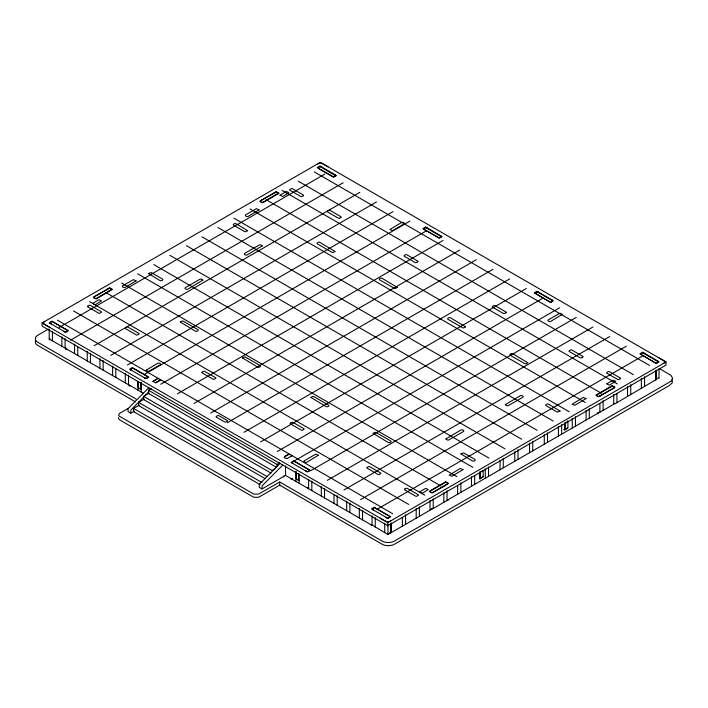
<?xml version="1.0" encoding="UTF-8"?>
<svg xmlns="http://www.w3.org/2000/svg" width="708" height="708" viewBox="0 0 708 708"><rect width="100%" height="100%" fill="white"/><g stroke="black" fill="none" stroke-linecap="round" stroke-linejoin="round"><path stroke-width="1.06" d="M482.228 476.741L481.705 477.865M298.511 474.404L298.511 474.218A1.628 0.938 -60 0 1 298.555 473.935L298.581 479.759A0.929 0.54 60 0 1 297.926 480.104L296.05 478.546L296.033 471.873M479.688 471.864L479.679 478.316A0.929 0.54 -60 0 0 480.343 478.652M159.964 379.373L160.07 380.028L155.53 382.647L152.91 381.568L157.53 378.576L158.681 378.63M118.625 417.525L118.705 418.968L121.28 420.826L253.676 497.22L258.517 497.308L279.713 485.157L382.78 544.602A8.965 5.177 0 0 0 385.807 545.479A9.045 5.222 0 0 0 389.099 545.656A8.965 5.177 0 0 0 393.754 544.602L669.166 385.656L672.299 382.86L672.14 379.86M482.254 477.148L483.254 476.413L483.06 470.413L481.228 471.475M566.94 428.251L567.94 427.517L567.94 422.278L567.32 420.826M567.241 428.021L566.665 428.818M335.672 175.956L321.662 167.389C320.768 166.106 316.839 167.637 318.883 168.734L332.495 176.593L334.043 176.903M152.884 381.4L157.99 378.479M155.627 382.984L160.725 380.028M284.094 457.147L289.183 454.2M286.837 458.731L291.926 455.784M148.901 391.745L130.953 410.047A1.133 0.655 -60 0 0 130.803 410.667L130.803 413.171L134.467 411.127M448.438 500.229L448.562 499.459M148.83 387.727L128.21 408.463A1.133 0.655 -60 0 0 128.059 409.082L128.059 411.587L130.803 413.171M280.041 463.475L259.411 484.219A1.133 0.655 -60 0 0 259.27 484.838L259.27 487.334L262.013 488.918L283.864 476.378L283.89 477.103M282.784 465.059L262.155 485.803A1.133 0.655 -60 0 0 262.013 486.423L262.013 488.918M447.598 484.042C448.792 482.812 445.305 481.829 444.527 482.909L430.898 490.803C428.437 491.697 432.137 493.618 433.225 492.414L447.598 484.042A2.363 1.363 -60 0 0 446.916 484.254L446.589 484.44M49.852 338.787L50.365 339.628L64.207 347.619L66.03 347.982M479.511 478.732L480.511 477.997L480.316 471.997M563.745 429.579L564.727 429.915L565.196 429.101L565.011 423.101L567.754 421.517M291.395 455.961L291.377 455.244M44.781 321.405L44.188 321.786A3.451 1.991 0 0 0 43.56 323.211A3.434 1.982 0 0 0 44.356 324.246L49.746 327.37M663.334 363.496L663.936 363.115A3.443 1.991 0 0 0 663.768 360.655L658.369 357.531M261.65 200.152L261.341 200.337A2.363 1.363 -60 0 0 260.721 200.904M600.322 395.684L600.012 395.869A2.363 1.363 -60 0 0 599.402 396.436C598.251 397.232 595.18 395.48 597.348 394.683L611.022 386.816C611.924 385.497 615.925 387.055 613.801 388.152L599.313 396.453M95.155 296.271L94.828 296.466A2.345 1.354 -60 0 0 94.217 297.024M433.836 491.803L433.508 491.998A2.345 1.354 -60 0 0 432.889 492.564M42.099 322.954L320.29 162.344L666.016 361.947L666.016 365.116L387.834 525.725L42.099 326.123L42.099 322.954L387.834 522.557L666.016 361.947M48.348 329.114L37.223 335.601A8.965 5.177 0 0 0 35.701 337.362M59.18 327.459L324.901 174.044M70.437 340.194L343.15 182.744M94.093 345.769L359.806 192.355M339.672 218.197L340.955 217.453A0.912 0.531 0 0 0 340.937 216.719L330.087 210.444A0.912 0.531 0 0 0 328.813 210.426L327.521 211.17A0.912 0.531 0 0 0 327.45 211.887L338.424 218.223A0.912 0.531 0 0 0 339.672 218.197M110.74 355.381L376.461 201.975M127.396 364.992L393.108 211.586M144.051 374.612L409.764 221.206M276.049 467.05L148.476 393.391L148.476 390.232L151.211 388.648M160.707 384.232L426.42 230.817M271.04 473.103L143.52 399.489L143.52 396.321L149.114 393.099M127.838 408.56L119.139 413.676L118.705 415.8L253.676 494.051L258.517 494.14L279.713 481.998L382.78 541.434A8.965 5.177 0 0 0 387.435 542.487A9.045 5.222 0 0 0 390.728 542.31A8.965 5.177 0 0 0 393.754 541.434L671.237 381.099L672.6 378.187L670.918 375.32L659.502 368.629M265.102 478.599L138.538 405.534L138.538 402.365L144.202 399.1M260.11 484.653L133.547 411.587L133.547 408.419L139.255 405.118M177.363 393.843L443.075 240.437M194.019 403.454L459.731 250.057M210.674 413.074L476.387 259.668M227.33 422.685L493.042 269.279M243.986 432.305L509.698 278.899M260.632 441.916L526.354 288.51M277.288 451.536L543.009 298.13M148.476 390.232L276.996 464.43L279.731 462.855M274.784 468.873L271.987 470.493L143.52 396.321M293.944 461.147L559.656 307.741M285.413 475.484L283.412 476.112M292.094 478.254L291.669 478.661L292.51 479.431M310.6 470.767L576.312 317.361M308.245 487.626L306.484 487.493L285.545 475.404L285.545 465.899M327.255 480.378L592.968 326.972M343.911 489.998L609.623 336.592M360.567 499.609L626.27 346.203M377.222 509.229L642.926 355.823M422.295 493.255L428.243 489.547L425.676 488.352L419.348 492.069L422.092 493.37M480.042 478.812L483.139 476.944M564.727 429.915L567.834 428.048M448.438 499.529L598.499 412.888M287.236 458.368C280.952 459.005 286.634 453.589 290.094 454.501M274.385 192.797L274.739 192.594A2.345 1.354 -60 0 1 275.359 192.426M613.057 388.329L613.42 388.126A2.345 1.354 -60 0 1 614.031 387.957M107.908 288.908L108.236 288.722A2.363 1.363 -60 0 1 108.864 288.572M565.267 429.623L564.727 429.42L564.719 423.003M317.609 163.893L318.264 163.548A3.443 1.991 0 0 1 322.521 163.645L327.937 166.761M390.506 521.008L389.851 521.354A3.451 1.991 0 0 1 385.594 521.256L380.178 518.141M655.44 379.134L656.52 379.276L658.095 377.886M643.687 353.009L644.271 353.23M538.115 292.041L538.682 292.262M598.455 412.914L598.499 413.888M321.857 167.088L321.246 166.796A2.354 1.354 60 0 0 320.715 166.778M131.405 370.257L131.077 370.08A2.345 1.354 60 0 0 130.44 369.957M51.1 323.892L50.728 323.689A2.345 1.354 60 0 0 50.082 323.529M65.658 349.354L65.658 348.478L66.499 348.938M307.529 488.237L308.361 488.582M64.083 331.388C64.994 332.61 68.818 331.052 66.782 329.999L53.171 322.14C52.1 320.972 48.445 322.857 50.843 323.742M144.494 377.815C145.406 379.037 149.238 377.479 147.193 376.426L133.582 368.567C132.511 367.399 128.856 369.284 131.254 370.169M306.042 471.085C306.936 472.369 310.865 470.829 308.821 469.74L295.209 461.881C293.625 460.483 291.254 463.306 292.475 463.271A2.363 1.363 60 0 0 292.139 463.191M386.028 517.265C386.807 518.84 391.365 517.468 389.232 516.167L375.629 508.309C374.603 507.167 370.948 508.946 373.222 509.866M431.376 508.742L433.146 508.521L447.146 500.406L447.713 499.485M314.264 171.885L649.484 365.425M298.21 181.159L633.43 374.691M282.156 190.425L617.376 383.966M266.102 199.691L601.331 393.232M250.048 208.957L585.277 402.498M234.003 218.223L569.223 411.764M217.949 227.498L553.169 421.03M201.895 236.764L537.115 430.305M186.452 245.676L521.672 439.217M169.787 255.296L505.008 448.837M153.733 264.562L488.962 458.103M137.679 273.828L472.909 467.369M121.634 283.103L456.855 476.643M105.581 292.369L440.801 485.909M89.527 301.635L424.747 495.175M73.473 310.901L408.702 504.441M57.419 320.166L392.648 513.707M65.658 348.46L129.608 385.373L129.608 386.276M143.512 393.409L130.086 385.471M307.529 488.104L371.47 525.017L371.47 525.628M136.122 399.091L37.223 341.929A8.965 5.177 0 0 1 35.4 339.238A9.045 5.222 0 0 1 35.701 337.344M138.538 402.365L267.005 476.537M135.228 401.737L37.223 345.097A8.965 5.177 0 0 1 35.4 342.406A9.045 5.222 0 0 1 35.701 340.513M133.547 408.419L262.013 482.582M614.217 403.294L613.845 404.197L599.587 412.392L597.826 412.516M370.638 524.54L371.47 525.035M128.776 384.895L129.608 385.391M305.732 470.909L306.06 471.103A2.345 1.354 60 0 1 306.697 471.723M144.352 377.736L144.662 377.939A2.363 1.363 60 0 1 144.99 378.231M657.21 360.699L657.82 361.115A2.354 1.363 60 0 1 658.36 361.717M551.682 299.767L552.249 300.183M440.394 235.516L440.96 235.941M334.804 174.557L335.38 175.009M389.754 532.717L388.232 534.151L386.993 533.956L372.081 524.991M298.511 479.458L298.511 479.643A1.566 0.903 -60 0 0 299.068 480.316M138.547 387.17L138.547 387.365A0.929 0.54 60 0 0 139.211 388.462L141.051 389.17L141.096 382.824M659.06 368.487L658.998 378.576M656.316 379.771L656.316 370.072L656.325 379.506L614.96 403.834M655.661 370.39L655.661 379.886M644.581 376.78L644.581 386.285M641.368 378.638L641.368 388.143M630.757 384.763L630.757 394.267M627.545 386.621L627.545 396.117M616.933 393.798L616.933 402.25M613.721 394.595L613.721 404.1M603.11 400.728L603.11 410.224M599.897 403.64L599.897 412.083M589.286 408.702L589.286 418.207M586.074 410.56L586.074 420.065M575.462 416.685L575.462 426.189M572.25 418.543L572.25 428.048M561.639 424.667L561.639 434.172M558.426 426.526L558.426 436.031M547.496 432.836L547.496 442.341M544.284 434.694L544.284 444.19M532.752 441.349L532.752 450.854M529.54 443.199L529.54 452.704M518.008 449.863L518.008 459.368M514.796 451.713L514.796 461.218M503.264 458.377L503.264 467.873M500.052 460.227L500.052 469.731M488.52 466.882L488.52 476.387M485.307 468.74L485.307 478.245M474.696 475.926L474.696 484.369M471.484 476.723L471.484 486.228M460.873 482.847L460.873 492.352M457.66 485.759L457.66 494.202M447.049 490.83L447.049 500.335M443.836 492.68L443.836 502.184M433.225 498.813L433.225 508.309M431.986 509.503L431.986 509.025L387.931 534.522L387.931 524.77M430.013 500.662L430.013 510.167M419.401 506.786L419.401 516.291M416.189 508.645L416.189 518.15M405.578 514.769L405.578 524.274M402.365 517.681L402.365 526.133M391.285 523.017L391.285 532.522M390.674 523.239L390.674 532.938M387.834 522.557L387.834 525.725M384.718 523.159L384.718 532.664M375.249 517.69L375.249 527.195M372.036 515.84L372.036 525.345M362.567 510.371L362.567 519.876M359.354 508.521L359.354 518.017M349.885 503.052L349.885 512.557M346.672 501.193L346.672 510.698M337.203 495.724L337.203 505.229M333.99 494.927L333.99 503.379M324.521 488.405L324.521 497.91M321.308 486.546L321.308 496.051M311.83 481.086L311.83 490.582M308.617 479.228L308.617 488.732M299.148 473.758L299.148 483.263M295.935 471.909L295.935 481.413M291.068 478.599L291.068 479.077M279.713 481.998L279.713 485.157M276.996 464.43L276.996 466.545M141.193 382.568L141.193 392.064M137.98 381.762L137.98 390.214M128.511 375.24L128.511 384.745M125.298 373.39L125.298 382.895M115.829 368.974L115.829 377.426M112.616 366.063L112.616 375.567M103.147 360.602L103.147 370.098M99.934 358.744L99.934 368.249M90.465 353.274L90.465 362.779M87.252 351.425L87.252 360.921M77.783 347.009L77.783 355.46M74.57 344.097L74.57 353.602M65.101 338.636L65.101 348.132M61.888 336.778L61.888 346.283M52.419 331.309L52.419 340.814M49.206 329.211L49.206 339.813M296.325 478.732A1.566 0.903 -60 0 1 295.767 478.059L295.776 472.634A1.628 0.938 -60 0 1 296.015 471.785M141.334 389.25A1.566 0.903 -60 0 1 140.786 388.577L140.786 383.152A1.628 0.938 -60 0 1 140.91 382.586M138.591 387.665A1.566 0.903 -60 0 1 138.042 386.993L138.042 381.568A1.628 0.938 -60 0 1 138.087 381.285M372.496 509.601A2.363 1.363 60 0 1 373.151 509.831M386.409 517.486A2.345 1.354 60 0 1 387.055 518.088M63.985 331.335A2.363 1.363 60 0 1 64.64 331.866M426.827 227.764A2.363 1.363 60 0 1 427.393 228.011M146.211 370.178L148.016 371.381L149.007 371.257L160.105 364.868C161.946 363.992 158.61 362.425 157.672 363.328L146.211 370.178M562.285 314.414L550.824 321.352C549.877 322.246 546.594 320.697 548.39 319.812L559.497 313.423L560.479 313.29L562.285 314.414M111.625 289.351L97.093 298.086C96.164 299.387 92.19 297.838 94.314 296.74L108.802 288.448L109.899 288.289L111.625 289.351M441.296 236.738L439.562 237.888L438.491 237.746L424.464 229.693C422.419 228.596 426.349 227.064 427.243 228.348L441.296 236.738M318.388 455.235L306.918 462.165C305.953 463.076 302.599 461.448 304.555 460.589L315.609 454.226L318.388 455.235M390.117 229.348L391.905 230.56L392.887 230.454L403.949 224.091C405.905 223.224 402.542 221.604 401.578 222.516L390.117 229.348M262.243 245.844L247.614 254.65C246.667 255.933 242.72 254.349 244.888 253.252L259.411 244.906L260.5 244.773L262.243 245.844M445.89 438.951L447.624 440.128L448.713 439.995L463.236 431.65C465.377 430.57 461.466 428.959 460.51 430.243L445.89 438.951M180.354 322.06L195.151 331.017C196.249 332.22 199.966 330.291 197.497 329.388L183.31 321.228L182.124 320.998L180.354 322.06M242.587 357.991L257.376 366.948C258.491 368.151 262.155 366.213 259.73 365.319L245.543 357.151L244.357 356.929L242.587 357.991M465.545 326.813L463.767 327.972L462.581 327.742L448.394 319.574C445.925 318.68 449.642 316.75 450.748 317.954L465.545 326.813M527.779 362.744L526 363.894L524.814 363.673L510.627 355.505C508.158 354.611 511.875 352.681 512.973 353.885L527.779 362.744M278.147 193.196L263.588 201.992C262.668 203.249 258.774 201.674 260.889 200.603L275.341 192.266L276.421 192.133L278.147 193.196M202.86 280.111L188.293 288.899C187.381 290.227 183.407 288.643 185.487 287.545L199.992 279.209L201.134 279.032L202.86 280.111M505.273 404.684L506.99 405.87L508.132 405.693L522.637 397.356C524.752 396.241 520.734 394.675 519.822 395.993L505.273 404.684M136.095 280.855L125.086 287.43C124.21 287.979 121.626 286.908 122.475 285.961L133.423 279.651L136.095 280.855M259.075 209.86L248.066 216.427C247.198 216.984 244.596 215.896 245.446 214.958L256.402 208.648L259.075 209.86M606.809 383.842L609.34 385.214L615.695 381.32L613.128 380.125L606.809 383.842M92.58 303.405L95.208 304.759L101.501 300.953L98.916 299.688L92.58 303.405M280.032 195.178L282.66 196.532L288.952 192.726L286.368 191.461L280.032 195.178M463.041 469.625L451.863 476.263L449.182 475.201L460.377 468.404L463.041 469.625M586.012 398.622L574.843 405.268L572.153 404.197L583.357 397.4L586.012 398.622M148.494 273.545L159.831 280.448C160.698 281.43 164.097 280.049 162.495 279.049L151.167 272.545L148.494 273.545M560.063 411.074L557.382 412.162L546.045 405.657C544.487 404.666 547.833 403.268 548.718 404.25L560.063 411.074M535.098 293.156L549.364 301.803C550.443 302.962 554.09 301.086 551.691 300.201L537.983 292.307L536.859 292.112L535.098 293.156M640.678 354.115L654.953 362.761C656.024 363.921 659.679 362.036 657.272 361.151L643.563 353.265L642.439 353.071L640.678 354.115M247.667 230.719L244.959 231.79L233.649 225.294C232.056 224.268 235.525 222.887 236.384 223.932L247.667 230.719M460.899 453.899L472.165 460.775C473.033 461.811 476.466 460.448 474.891 459.404L463.581 452.916L460.899 453.899M334.955 251.429L333.141 252.57L331.99 252.349L317.75 244.145C315.37 243.189 319.104 241.357 320.175 242.57L334.955 251.429M310.962 397.445L325.715 406.392C326.786 407.604 330.521 405.781 328.14 404.817L313.901 396.622L312.75 396.4L310.962 397.445M397.188 287.359L395.374 288.501L394.223 288.28L379.984 280.076C377.603 279.111 381.338 277.288 382.409 278.501L397.188 287.359M373.187 433.376L387.94 442.323C389.019 443.535 392.754 441.712 390.374 440.748L376.134 432.544L374.983 432.331L373.187 433.376M87.836 306.121L87.774 306.157A0.912 0.531 0 0 0 87.819 306.891L98.677 313.157A0.912 0.531 0 0 0 99.952 313.166L101.235 312.432A0.912 0.531 0 0 0 101.288 311.706L90.305 305.369A0.912 0.531 0 0 0 89.075 305.413L87.836 306.121M125.449 327.839L125.387 327.875A0.912 0.531 0 0 0 125.422 328.601L136.281 334.875A0.912 0.531 0 0 0 137.564 334.884L138.848 334.141A0.912 0.531 0 0 0 138.892 333.424L127.918 327.087A0.912 0.531 0 0 0 126.679 327.123L125.449 327.839M202.214 372.151L202.152 372.196A0.912 0.531 0 0 0 202.187 372.921L213.046 379.196A0.912 0.531 0 0 0 214.32 379.205L215.613 378.461A0.912 0.531 0 0 0 215.657 377.745L204.674 371.399A0.912 0.531 0 0 0 203.444 371.443L202.214 372.151M216.409 416.375L216.347 416.41A0.947 0.549 0 0 0 216.391 417.171L224.64 421.933A0.947 0.549 0 0 0 225.967 421.941L227.188 421.242A0.947 0.549 0 0 0 227.241 420.49L218.861 415.658A0.947 0.549 0 0 0 217.586 415.702L216.409 416.375M505.972 312.706L504.68 313.449A0.912 0.531 0 0 1 503.441 313.494L492.467 307.157A0.912 0.531 0 0 1 492.511 306.431L493.795 305.697A0.912 0.531 0 0 1 495.078 305.706L505.937 311.971A0.912 0.531 0 0 1 505.972 312.706M582.737 357.027L581.445 357.77A0.912 0.531 0 0 1 580.206 357.814L569.223 351.478A0.912 0.531 0 0 1 569.276 350.752L570.56 350.017A0.912 0.531 0 0 1 571.843 350.026L582.702 356.292A0.912 0.531 0 0 1 582.737 357.027M620.314 378.718L619.022 379.47A0.912 0.531 0 0 1 617.783 379.506L606.8 373.169A0.912 0.531 0 0 1 606.853 372.452L608.137 371.709A0.912 0.531 0 0 1 609.411 371.718L620.27 377.984A0.912 0.531 0 0 1 620.314 378.718M303.351 195.735L302.068 196.479A0.912 0.531 0 0 1 300.82 196.514L289.837 190.169A0.912 0.531 0 0 1 289.908 189.461L291.209 188.709A0.912 0.531 0 0 1 292.475 188.735L303.334 195.001A0.912 0.531 0 0 1 303.351 195.735M417.72 261.774L416.437 262.518A0.912 0.531 0 0 1 415.189 262.544L404.215 256.199A0.912 0.531 0 0 1 404.286 255.491L405.578 254.738A0.912 0.531 0 0 1 406.843 254.765L417.702 261.031A0.912 0.531 0 0 1 417.72 261.774M290.457 423.092L290.404 423.127A0.912 0.531 0 0 0 290.422 423.862L301.272 430.128A0.912 0.531 0 0 0 302.546 430.154L303.838 429.402A0.912 0.531 0 0 0 303.909 428.694L292.935 422.357A0.912 0.531 0 0 0 291.687 422.384L290.457 423.092M367.222 467.413L367.169 467.448A0.912 0.531 0 0 0 367.178 468.183L378.037 474.449A0.912 0.531 0 0 0 379.311 474.475L380.603 473.723A0.912 0.531 0 0 0 380.674 473.015L369.7 466.669A0.912 0.531 0 0 0 368.452 466.705L367.222 467.413M404.799 489.104L404.737 489.14A0.912 0.531 0 0 0 404.755 489.874L415.614 496.149A0.912 0.531 0 0 0 416.879 496.166L418.18 495.423A0.912 0.531 0 0 0 418.251 494.706L407.268 488.37A0.912 0.531 0 0 0 406.029 488.396L404.799 489.104M320.016 166.017L317.272 167.601L333.734 177.106L336.477 175.522L320.016 166.017M51.95 321.22L49.206 322.804L65.658 332.3L68.402 330.716L51.95 321.22M109.767 287.837L93.314 297.333L96.058 298.918L112.51 289.422L109.767 287.837M276.288 191.691L259.863 201.178L262.606 202.762L279.032 193.275L276.288 191.691M132.352 367.638L129.608 369.222L146.105 378.745L148.848 377.16L132.352 367.638M425.641 227.002L422.897 228.587L439.358 238.092L442.102 236.507L425.641 227.002M536.974 291.28L534.23 292.864L550.7 302.369L553.444 300.785L536.974 291.28M293.776 460.828L291.032 462.413L307.529 471.944L310.272 470.36L293.776 460.828M642.599 352.257L639.855 353.841L656.316 363.354L659.06 361.77L642.599 352.257M374.213 507.273L371.47 508.857L387.931 518.362L390.674 516.778L374.213 507.273M445.704 481.785L429.243 491.281L431.986 492.865L448.447 483.369L445.704 481.785M612.225 385.648L595.791 395.126L598.534 396.71L614.969 387.232L612.225 385.648"/></g></svg>
